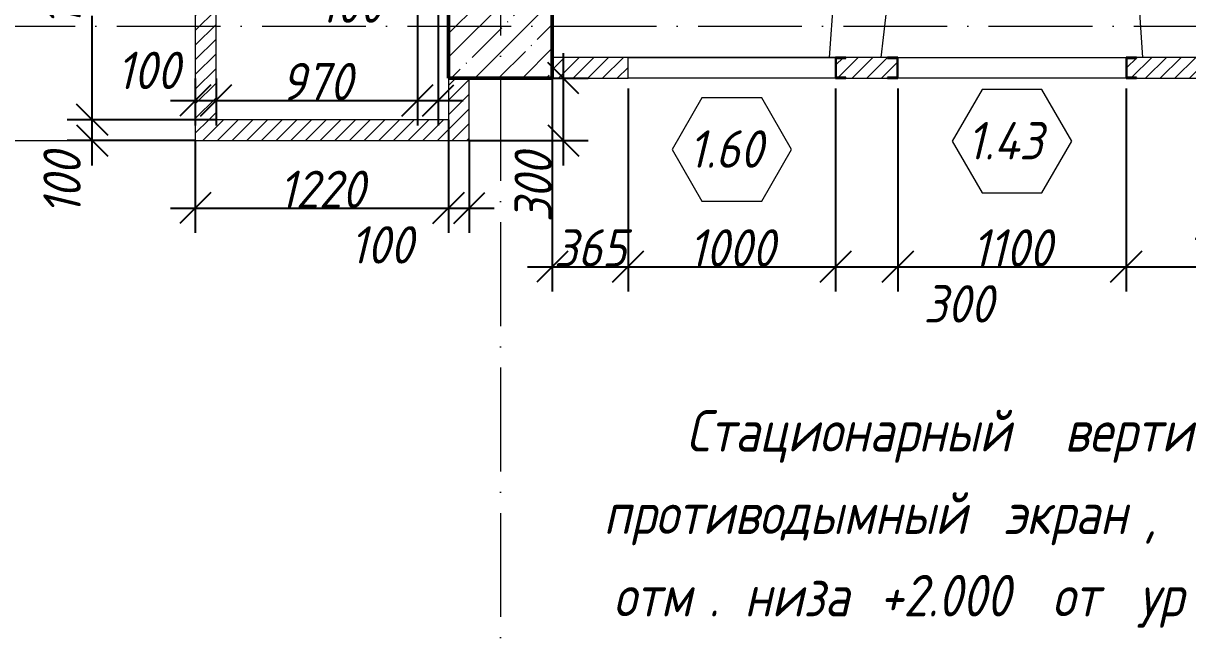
# Model space of a CAD drawing. Header units: millimetres. Extents: x -356862 to 418287, y 0 to 839748.
# Drawn here: x -94149 to -88539, y 593703 to 596662 of the extents above; entities that cross this region are included whole.
import ezdxf

# ---------------------------------------------------------------- set-up
doc = ezdxf.new("R2010")
doc.units = ezdxf.units.MM
doc.linetypes.add('50_200_ШТРИХ_1Т_ш5_п1_п1_', pattern=[700, 500, -100, 0, -100])
for name, color, linetype, lineweight in [('A-____-____-DIMS', 7, 'Continuous', 9), ('A-DOOR-____-IDEN', 7, 'Continuous', 9), ('A-DOOR-____-OTLN', 7, 'Continuous', 9), ('A-FLOR-____-OTLN', 7, 'Continuous', 9), ('A-GENM-____-IDEN', 7, 'Continuous', 9), ('A-GENM-____-MCUT', 7, 'Continuous', 25), ('A-GENM-____-OTLN-1', 7, 'Continuous', 25), ('A-WALL-FNSH-MCUT-1', 7, 'Continuous', 9), ('G-____-____-TEXT', 7, 'Continuous', 9), ('S-COLS-____-MCUT', 7, 'Continuous', 50), ('S-COLS-____-OTLN', 7, 'Continuous', 9), ('S-GRID-____-OTLN-1', 7, '50_200_ШТРИХ_1Т_ш5_п1_п1_', 9)]:
    doc.layers.add(name, color=color, linetype=linetype, lineweight=lineweight)
for name, color, linetype, lineweight, true_color in [('A-DOOR-____-OTLN-1', 7, 'Continuous', 9, 0xffffff), ('A-WALL-____-PATT-4', 9, 'Continuous', 9, 0x808080), ('I-WALL-____-OTLN-2', 7, 'Continuous', 9, 0x000000)]:
    doc.layers.add(name, color=color, linetype=linetype, lineweight=lineweight, true_color=true_color)
doc.styles.add('ISOCPEUR_I_10', font='isocpeui.ttf', dxfattribs={"width": 0.9, "height": 180})
doc.styles.add('ISOCPEUR_I_14', font='isocpeui.ttf', dxfattribs={"width": 0.9, "height": 180})
doc.styles.add('ISOCPEUR_I_2', font='isocpeui.ttf', dxfattribs={"width": 0.85, "height": 2.3})
doc.dimstyles.new('ISO-1_8_0_9К_СРЕДНИЙ_Кладочные_4', dxfattribs={"dimscale": 304.8, "dimtxt": 179.276612, "dimasz": 0.492126, "dimexe": 0.393701, "dimexo": 0, "dimgap": 0, "dimtad": 1, "dimdec": 3, "dimrnd": 0.001, "dimdsep": 46, "dimtxsty": 'ISOCPEUR_I_10', "dimblk1": 'OBLIQUE', "dimblk2": 'OBLIQUE', "dimsah": 1, "dimcen": 0.09, "dimdle": 0.393701, "dimazin": 0, "dimtfac": 1, "dimtdec": 4, "dimtix": 1, "dimtmove": 1, "dimatfit": 3, "dimfxl": 1, "dimtvp": 1, "dimtolj": 1, "dimtzin": 0, "dimarcsym": 2})
doc.dimstyles.new('ISO-1_8_0_9К_СРЕДНИЙ_Кладочные_5', dxfattribs={"dimscale": 304.8, "dimtxt": 179.276612, "dimasz": 0.492126, "dimexe": 0.393701, "dimexo": 0, "dimgap": 0, "dimtad": 1, "dimdec": 3, "dimrnd": 0.001, "dimdsep": 46, "dimtxsty": 'ISOCPEUR_I_10', "dimblk1": 'OBLIQUE', "dimblk2": 'OBLIQUE', "dimsah": 1, "dimcen": 0.09, "dimdle": 0.393701, "dimazin": 0, "dimtfac": 1, "dimtdec": 4, "dimtix": 1, "dimtmove": 2, "dimatfit": 3, "dimfxl": 1, "dimtvp": 1, "dimtolj": 1, "dimtzin": 0, "dimarcsym": 2})
doc.dimstyles.new('ISO-1_8_0_9К_СРЕДНИЙ_Кладочные_6', dxfattribs={"dimscale": 304.8, "dimtxt": 179.276612, "dimasz": 0.492126, "dimexe": 0.393701, "dimexo": 0, "dimgap": 0, "dimtad": 1, "dimdec": 3, "dimrnd": 0.001, "dimdsep": 46, "dimtxsty": 'ISOCPEUR_I_14', "dimblk1": 'OBLIQUE', "dimblk2": 'OBLIQUE', "dimsah": 1, "dimcen": 0.09, "dimdle": 0.393701, "dimazin": 0, "dimtfac": 1, "dimtdec": 4, "dimtix": 1, "dimtmove": 0, "dimatfit": 3, "dimfxl": 1, "dimtvp": 1, "dimtolj": 1, "dimtzin": 0, "dimarcsym": 2})
pattern_1 = [(45, (-175000.736, 544716.51), (-35.35534, 35.35534), [])]

# ---------------------------------------------------------------- blocks, each defined once
blk = doc.blocks.new('BSC_Колонна _Прямоугольная - 500х500-V50-АР1_Кладочный план 1 этажа в осях 1-64_Ю-ЯЯ')
at = {"layer": 'S-COLS-____-OTLN'}
h = blk.add_hatch(dxfattribs=at)
h.set_pattern_fill('FP_50', color=256, style=0, pattern_type=2)
h.set_pattern_definition([(45, (-83150, -51931.04), (-114.04925, 114.04925), []), (45, (-83035.95, -51931.04), (-114.04925, 114.04925), [201.613, -40.323, 3.353, -36.97])])
h.paths.add_polyline_path([(-250, -250), (250, -250), (250, 250), (-250, 250)], flags=0)
at = {"layer": 'S-COLS-____-MCUT'}
for p, q in [((250, 250), (-250, 250)), ((-250, 250), (-250, -250)), ((250, -250), (250, 250)), ((-250, -250), (250, -250))]:
    blk.add_line(p, q, dxfattribs=at)
blk = doc.blocks.new('Проем_Дверь_Прямоугольный - 1000х1500h_проемы без заполнения-27824359-АР1_Кладочный план 1 этажа в осях 1-64_Ю-ЯЯ')
at = {"layer": 'A-DOOR-____-OTLN-1'}
for p, q in [((500, 50), (-500, 50)), ((500, -50), (-500, -50))]:
    blk.add_line(p, q, dxfattribs=at)
blk = doc.blocks.new('154_Фахверк_СКБ_Швеллер - Тип_100_3600-27825154-АР1_Кладочный план 1 этажа в осях 1-64_Ю-ЯЯ')
at = {"layer": 'A-GENM-____-MCUT'}
for p, q in [((175, 50), (125, 50)), ((125, 50), (125, -50)), ((128, 47), (175, 47)), ((128, -47), (128, 47)), ((175, 47), (175, 50)), ((125, -50), (175, -50)), ((175, -47), (128, -47)), ((175, -50), (175, -47))]:
    blk.add_line(p, q, dxfattribs=at)
blk = doc.blocks.new('154_Фахверк_СКБ_Швеллер - Тип_100_3600_1-27826044-АР1_Кладочный план 1 этажа в осях 1-64_Ю-ЯЯ')
at = {"layer": 'A-GENM-____-MCUT'}
for p, q in [((175, 50), (125, 50)), ((125, 50), (125, -50)), ((128, 47), (175, 47)), ((128, -47), (128, 47)), ((175, 47), (175, 50)), ((125, -50), (175, -50)), ((175, -47), (128, -47)), ((175, -50), (175, -47))]:
    blk.add_line(p, q, dxfattribs=at)
blk = doc.blocks.new('Марка проема - марка проема-27336095-АР1_Кладочный план 1 этажа в осях 1-64_Ю-ЯЯ')
at = {"layer": 'A-DOOR-____-IDEN'}
for p, q in [((-1.439, 0.159), (-2.877, -2.333)), ((1.439, 0.159), (-1.439, 0.159)), ((2.877, -2.333), (1.439, 0.159)), ((-2.877, -2.333), (-1.439, -4.825)), ((1.439, -4.825), (2.877, -2.333)), ((-1.439, -4.825), (1.439, -4.825))]:
    blk.add_line(p, q, dxfattribs=at)
blk = doc.blocks.new('_Oblique')
at = {"color": 0, "linetype": 'ByBlock', "lineweight": -2}
blk.add_line((-0.5, -0.5), (0.5, 0.5), dxfattribs=at)
blk = doc.blocks.new('*D12978')
at = {"layer": 'A-____-____-DIMS', "color": 0, "lineweight": -2, "transparency": 16777216}
for p, q in [((-93817.4, 595977.6), (-93817.4, 596317.6)), ((-93220.7, 596197.6), (-93937.4, 596197.6)), ((-93320.7, 596097.6), (-93937.4, 596097.6))]:
    blk.add_line(p, q, dxfattribs=at)
at = {"layer": 'Defpoints', "color": 0, "transparency": 16777216}
for p in [(-93817.4, 596197.6), (-93220.7, 596197.6), (-93320.7, 596097.6)]:
    blk.add_point(p, dxfattribs=at)
at = {"layer": 'A-____-____-DIMS', "color": 0, "lineweight": -2, "transparency": 16777216, "xscale": 150, "yscale": 150, "zscale": 150}
for p, rotation in [((-93817.4, 596197.6), 90), ((-93817.4, 596097.6), 270)]:
    blk.add_blockref('_Oblique', p, dxfattribs=dict(at, rotation=rotation))
at = {"layer": 'A-____-____-DIMS', "color": 0, "transparency": 16777216, "insert": (-94052.6, 595738.3), "char_height": 180, "width": 368.207, "attachment_point": 1, "rotation": 90, "line_spacing_factor": 1.149209, "style": 'ISOCPEUR_I_10'}
blk.add_mtext('\\A1;100', dxfattribs=at)
blk = doc.blocks.new('*D12979')
at = {"layer": 'A-____-____-DIMS', "color": 0, "lineweight": -2, "transparency": 16777216}
for p, q in [((-93817.4, 597417.6), (-93817.4, 597061.9)), ((-93220.7, 597297.6), (-93937.4, 597297.6)), ((-93817.4, 596077.6), (-93817.4, 596697.5)), ((-93220.7, 596197.6), (-93937.4, 596197.6))]:
    blk.add_line(p, q, dxfattribs=at)
at = {"layer": 'Defpoints', "color": 0, "transparency": 16777216}
for p in [(-93817.4, 597297.6), (-93220.7, 597297.6), (-93220.7, 596197.6)]:
    blk.add_point(p, dxfattribs=at)
at = {"layer": 'A-____-____-DIMS', "color": 0, "lineweight": -2, "transparency": 16777216, "xscale": 150, "yscale": 150, "zscale": 150}
for p, rotation in [((-93817.4, 597297.6), 90), ((-93817.4, 596197.6), 270)]:
    blk.add_blockref('_Oblique', p, dxfattribs=dict(at, rotation=rotation))
at = {"layer": 'A-____-____-DIMS', "color": 0, "transparency": 16777216, "insert": (-94052.6, 596648), "char_height": 180, "width": 463.361, "attachment_point": 1, "rotation": 90, "line_spacing_factor": 1.149209, "style": 'ISOCPEUR_I_10'}
blk.add_mtext('\\A1;1100', dxfattribs=at)
blk = doc.blocks.new('*D12982')
at = {"layer": 'A-____-____-DIMS', "color": 0, "lineweight": -2, "transparency": 16777216}
for p, q in [((-93320.7, 596395.9), (-93320.7, 596169.8)), ((-93220.7, 596395.9), (-93220.7, 596169.8)), ((-93440.7, 596289.8), (-93100.7, 596289.8))]:
    blk.add_line(p, q, dxfattribs=at)
at = {"layer": 'Defpoints', "color": 0, "transparency": 16777216}
for p in [(-93320.7, 596395.9), (-93220.7, 596395.9), (-93220.7, 596289.8)]:
    blk.add_point(p, dxfattribs=at)
at = {"layer": 'A-____-____-DIMS', "color": 0, "lineweight": -2, "transparency": 16777216, "xscale": 150, "yscale": 150, "zscale": 150, "rotation": 180}
blk.add_blockref('_Oblique', (-93320.7, 596289.8), dxfattribs=at)
at = {"layer": 'A-____-____-DIMS', "color": 0, "lineweight": -2, "transparency": 16777216, "xscale": 150, "yscale": 150, "zscale": 150}
blk.add_blockref('_Oblique', (-93220.7, 596289.8), dxfattribs=at)
at = {"layer": 'A-____-____-DIMS', "color": 0, "transparency": 16777216, "insert": (-93698.7, 596525), "char_height": 180, "width": 368.207, "attachment_point": 1, "line_spacing_factor": 1.149209, "style": 'ISOCPEUR_I_10'}
blk.add_mtext('\\A1;100', dxfattribs=at)
blk = doc.blocks.new('*D12983')
at = {"layer": 'A-____-____-DIMS', "color": 0, "lineweight": -2, "transparency": 16777216}
for p, q in [((-92250.7, 596797.6), (-92250.7, 596169.8)), ((-93220.7, 596395.9), (-93220.7, 596169.8)), ((-93340.7, 596289.8), (-92130.7, 596289.8))]:
    blk.add_line(p, q, dxfattribs=at)
at = {"layer": 'Defpoints', "color": 0, "transparency": 16777216}
for p in [(-92250.7, 596797.6), (-93220.7, 596395.9), (-92250.7, 596289.8)]:
    blk.add_point(p, dxfattribs=at)
at = {"layer": 'A-____-____-DIMS', "color": 0, "lineweight": -2, "transparency": 16777216, "xscale": 150, "yscale": 150, "zscale": 150, "rotation": 180}
blk.add_blockref('_Oblique', (-93220.7, 596289.8), dxfattribs=at)
at = {"layer": 'A-____-____-DIMS', "color": 0, "lineweight": -2, "transparency": 16777216, "xscale": 150, "yscale": 150, "zscale": 150}
blk.add_blockref('_Oblique', (-92250.7, 596289.8), dxfattribs=at)
at = {"layer": 'A-____-____-DIMS', "color": 0, "transparency": 16777216, "insert": (-92735.7, 596381), "char_height": 180, "width": 409.578, "attachment_point": 5, "style": 'ISOCPEUR_I_14'}
blk.add_mtext('\\A1;970', dxfattribs=at)
blk = doc.blocks.new('*D12984')
at = {"layer": 'A-____-____-DIMS', "color": 0, "lineweight": -2, "transparency": 16777216}
for p, q in [((-92150.7, 596897.6), (-92150.7, 596169.8)), ((-92250.7, 596797.6), (-92250.7, 596169.8)), ((-92370.7, 596289.8), (-92030.7, 596289.8))]:
    blk.add_line(p, q, dxfattribs=at)
at = {"layer": 'Defpoints', "color": 0, "transparency": 16777216}
for p in [(-92150.7, 596897.6), (-92250.7, 596797.6), (-92150.7, 596289.8)]:
    blk.add_point(p, dxfattribs=at)
at = {"layer": 'A-____-____-DIMS', "color": 0, "lineweight": -2, "transparency": 16777216, "xscale": 150, "yscale": 150, "zscale": 150, "rotation": 180}
blk.add_blockref('_Oblique', (-92250.7, 596289.8), dxfattribs=at)
at = {"layer": 'A-____-____-DIMS', "color": 0, "lineweight": -2, "transparency": 16777216, "xscale": 150, "yscale": 150, "zscale": 150}
blk.add_blockref('_Oblique', (-92150.7, 596289.8), dxfattribs=at)
at = {"layer": 'A-____-____-DIMS', "color": 0, "transparency": 16777216, "insert": (-92723, 596844.5), "char_height": 180, "width": 368.207, "attachment_point": 1, "line_spacing_factor": 1.149209, "style": 'ISOCPEUR_I_10'}
blk.add_mtext('\\A1;100', dxfattribs=at)
blk = doc.blocks.new('*D12985')
at = {"layer": 'A-____-____-DIMS', "color": 0, "lineweight": -2, "transparency": 16777216}
for p, q in [((-92100.7, 596197.6), (-92100.7, 595652.2)), ((-93320.7, 596097.6), (-93320.7, 595652.2)), ((-93440.7, 595772.2), (-91980.7, 595772.2))]:
    blk.add_line(p, q, dxfattribs=at)
at = {"layer": 'Defpoints', "color": 0, "transparency": 16777216}
for p in [(-92100.7, 596197.6), (-93320.7, 596097.6), (-92100.7, 595772.2)]:
    blk.add_point(p, dxfattribs=at)
at = {"layer": 'A-____-____-DIMS', "color": 0, "lineweight": -2, "transparency": 16777216, "xscale": 150, "yscale": 150, "zscale": 150, "rotation": 180}
blk.add_blockref('_Oblique', (-93320.7, 595772.2), dxfattribs=at)
at = {"layer": 'A-____-____-DIMS', "color": 0, "lineweight": -2, "transparency": 16777216, "xscale": 150, "yscale": 150, "zscale": 150}
blk.add_blockref('_Oblique', (-92100.7, 595772.2), dxfattribs=at)
at = {"layer": 'A-____-____-DIMS', "color": 0, "transparency": 16777216, "insert": (-92710.7, 595862.2), "char_height": 180, "width": 504.733, "attachment_point": 5, "style": 'ISOCPEUR_I_14'}
blk.add_mtext('\\A1;1220', dxfattribs=at)
blk = doc.blocks.new('*D12986')
at = {"layer": 'A-____-____-DIMS', "color": 0, "lineweight": -2, "transparency": 16777216}
for p, q in [((-92100.7, 596197.6), (-92100.7, 595652.2)), ((-92000.7, 596097.6), (-92000.7, 595652.2)), ((-92220.7, 595772.2), (-91880.7, 595772.2))]:
    blk.add_line(p, q, dxfattribs=at)
at = {"layer": 'Defpoints', "color": 0, "transparency": 16777216}
for p in [(-92100.7, 596197.6), (-92000.7, 596097.6), (-92000.7, 595772.2)]:
    blk.add_point(p, dxfattribs=at)
at = {"layer": 'A-____-____-DIMS', "color": 0, "lineweight": -2, "transparency": 16777216, "xscale": 150, "yscale": 150, "zscale": 150, "rotation": 180}
blk.add_blockref('_Oblique', (-92100.7, 595772.2), dxfattribs=at)
at = {"layer": 'A-____-____-DIMS', "color": 0, "lineweight": -2, "transparency": 16777216, "xscale": 150, "yscale": 150, "zscale": 150}
blk.add_blockref('_Oblique', (-92000.7, 595772.2), dxfattribs=at)
at = {"layer": 'A-____-____-DIMS', "color": 0, "transparency": 16777216, "insert": (-92574.9, 595684.9), "char_height": 180, "width": 368.207, "attachment_point": 1, "line_spacing_factor": 1.149209, "style": 'ISOCPEUR_I_10'}
blk.add_mtext('\\A1;100', dxfattribs=at)
blk = doc.blocks.new('*D12987')
at = {"layer": 'A-____-____-DIMS', "color": 0, "lineweight": -2, "transparency": 16777216}
for p, q in [((-91547.8, 596517.6), (-91547.8, 595977.6)), ((-92000.7, 596397.6), (-91427.8, 596397.6)), ((-92000.7, 596097.6), (-91427.8, 596097.6))]:
    blk.add_line(p, q, dxfattribs=at)
at = {"layer": 'Defpoints', "color": 0, "transparency": 16777216}
for p in [(-92000.7, 596397.6), (-92000.7, 596097.6), (-91547.8, 596097.6)]:
    blk.add_point(p, dxfattribs=at)
at = {"layer": 'A-____-____-DIMS', "color": 0, "lineweight": -2, "transparency": 16777216, "xscale": 150, "yscale": 150, "zscale": 150}
for p, rotation in [((-91547.8, 596397.6), 90), ((-91547.8, 596097.6), 270)]:
    blk.add_blockref('_Oblique', p, dxfattribs=dict(at, rotation=rotation))
at = {"layer": 'A-____-____-DIMS', "color": 0, "transparency": 16777216, "insert": (-91782.9, 595703.3), "char_height": 180, "width": 409.578, "attachment_point": 1, "rotation": 90, "line_spacing_factor": 1.149209, "style": 'ISOCPEUR_I_10'}
blk.add_mtext('\\A1;300', dxfattribs=at)
blk = doc.blocks.new('*D12989')
at = {"layer": 'A-____-____-DIMS', "color": 0, "lineweight": -2, "transparency": 16777216}
for p, q in [((-91600.7, 596397.6), (-91600.7, 595369.8)), ((-91235.7, 596347.6), (-91235.7, 595369.8)), ((-91720.7, 595489.8), (-91115.7, 595489.8))]:
    blk.add_line(p, q, dxfattribs=at)
at = {"layer": 'Defpoints', "color": 0, "transparency": 16777216}
for p in [(-91600.7, 596397.6), (-91235.7, 596347.6), (-91235.7, 595489.8)]:
    blk.add_point(p, dxfattribs=at)
at = {"layer": 'A-____-____-DIMS', "color": 0, "lineweight": -2, "transparency": 16777216, "xscale": 150, "yscale": 150, "zscale": 150, "rotation": 180}
blk.add_blockref('_Oblique', (-91600.7, 595489.8), dxfattribs=at)
at = {"layer": 'A-____-____-DIMS', "color": 0, "lineweight": -2, "transparency": 16777216, "xscale": 150, "yscale": 150, "zscale": 150}
blk.add_blockref('_Oblique', (-91235.7, 595489.8), dxfattribs=at)
at = {"layer": 'A-____-____-DIMS', "color": 0, "transparency": 16777216, "insert": (-91418.2, 595579.8), "char_height": 180, "width": 409.578, "attachment_point": 5, "style": 'ISOCPEUR_I_14'}
blk.add_mtext('\\A1;365', dxfattribs=at)
blk = doc.blocks.new('*D12990')
at = {"layer": 'A-____-____-DIMS', "color": 0, "lineweight": -2, "transparency": 16777216}
for p, q in [((-91235.7, 596347.6), (-91235.7, 595369.8)), ((-90235.7, 596347.6), (-90235.7, 595369.8)), ((-91355.7, 595489.8), (-90115.7, 595489.8))]:
    blk.add_line(p, q, dxfattribs=at)
at = {"layer": 'Defpoints', "color": 0, "transparency": 16777216}
for p in [(-91235.7, 596347.6), (-90235.7, 596347.6), (-90235.7, 595489.8)]:
    blk.add_point(p, dxfattribs=at)
at = {"layer": 'A-____-____-DIMS', "color": 0, "lineweight": -2, "transparency": 16777216, "xscale": 150, "yscale": 150, "zscale": 150, "rotation": 180}
blk.add_blockref('_Oblique', (-91235.7, 595489.8), dxfattribs=at)
at = {"layer": 'A-____-____-DIMS', "color": 0, "lineweight": -2, "transparency": 16777216, "xscale": 150, "yscale": 150, "zscale": 150}
blk.add_blockref('_Oblique', (-90235.7, 595489.8), dxfattribs=at)
at = {"layer": 'A-____-____-DIMS', "color": 0, "transparency": 16777216, "insert": (-90735.7, 595579.8), "char_height": 180, "width": 504.733, "attachment_point": 5, "style": 'ISOCPEUR_I_14'}
blk.add_mtext('\\A1;1000', dxfattribs=at)
blk = doc.blocks.new('*D12991')
at = {"layer": 'A-____-____-DIMS', "color": 0, "lineweight": -2, "transparency": 16777216}
for p, q in [((-90235.7, 596347.6), (-90235.7, 595369.8)), ((-89935.7, 596347.6), (-89935.7, 595369.8)), ((-90355.7, 595489.8), (-89815.7, 595489.8))]:
    blk.add_line(p, q, dxfattribs=at)
at = {"layer": 'Defpoints', "color": 0, "transparency": 16777216}
for p in [(-90235.7, 596347.6), (-89935.7, 596347.6), (-89935.7, 595489.8)]:
    blk.add_point(p, dxfattribs=at)
at = {"layer": 'A-____-____-DIMS', "color": 0, "lineweight": -2, "transparency": 16777216, "xscale": 150, "yscale": 150, "zscale": 150, "rotation": 180}
blk.add_blockref('_Oblique', (-90235.7, 595489.8), dxfattribs=at)
at = {"layer": 'A-____-____-DIMS', "color": 0, "lineweight": -2, "transparency": 16777216, "xscale": 150, "yscale": 150, "zscale": 150}
blk.add_blockref('_Oblique', (-89935.7, 595489.8), dxfattribs=at)
at = {"layer": 'A-____-____-DIMS', "color": 0, "transparency": 16777216, "insert": (-89811.8, 595400.8), "char_height": 180, "width": 409.578, "attachment_point": 1, "line_spacing_factor": 1.149209, "style": 'ISOCPEUR_I_10'}
blk.add_mtext('\\A1;300', dxfattribs=at)
blk = doc.blocks.new('*D12992')
at = {"layer": 'A-____-____-DIMS', "color": 0, "lineweight": -2, "transparency": 16777216}
for p, q in [((-89935.7, 596347.6), (-89935.7, 595369.8)), ((-88835.7, 596347.6), (-88835.7, 595369.8)), ((-90055.7, 595489.8), (-88715.7, 595489.8))]:
    blk.add_line(p, q, dxfattribs=at)
at = {"layer": 'Defpoints', "color": 0, "transparency": 16777216}
for p in [(-89935.7, 596347.6), (-88835.7, 596347.6), (-88835.7, 595489.8)]:
    blk.add_point(p, dxfattribs=at)
at = {"layer": 'A-____-____-DIMS', "color": 0, "lineweight": -2, "transparency": 16777216, "xscale": 150, "yscale": 150, "zscale": 150, "rotation": 180}
blk.add_blockref('_Oblique', (-89935.7, 595489.8), dxfattribs=at)
at = {"layer": 'A-____-____-DIMS', "color": 0, "lineweight": -2, "transparency": 16777216, "xscale": 150, "yscale": 150, "zscale": 150}
blk.add_blockref('_Oblique', (-88835.7, 595489.8), dxfattribs=at)
at = {"layer": 'A-____-____-DIMS', "color": 0, "transparency": 16777216, "insert": (-89385.7, 595579.8), "char_height": 180, "width": 463.361, "attachment_point": 5, "style": 'ISOCPEUR_I_14'}
blk.add_mtext('\\A1;1100', dxfattribs=at)
blk = doc.blocks.new('*D12993')
at = {"layer": 'A-____-____-DIMS', "color": 0, "lineweight": -2, "transparency": 16777216}
for p, q in [((-87835.7, 596497.6), (-87835.7, 595369.8)), ((-88835.7, 596347.6), (-88835.7, 595369.8)), ((-88955.7, 595489.8), (-87715.7, 595489.8))]:
    blk.add_line(p, q, dxfattribs=at)
at = {"layer": 'Defpoints', "color": 0, "transparency": 16777216}
for p in [(-87835.7, 596497.6), (-88835.7, 596347.6), (-87835.7, 595489.8)]:
    blk.add_point(p, dxfattribs=at)
at = {"layer": 'A-____-____-DIMS', "color": 0, "lineweight": -2, "transparency": 16777216, "xscale": 150, "yscale": 150, "zscale": 150, "rotation": 180}
blk.add_blockref('_Oblique', (-88835.7, 595489.8), dxfattribs=at)
at = {"layer": 'A-____-____-DIMS', "color": 0, "lineweight": -2, "transparency": 16777216, "xscale": 150, "yscale": 150, "zscale": 150}
blk.add_blockref('_Oblique', (-87835.7, 595489.8), dxfattribs=at)
at = {"layer": 'A-____-____-DIMS', "color": 0, "transparency": 16777216, "insert": (-88335.7, 595579.8), "char_height": 180, "width": 504.733, "attachment_point": 5, "style": 'ISOCPEUR_I_14'}
blk.add_mtext('\\A1;1000', dxfattribs=at)

msp = doc.modelspace()

# ---------------------------------------------------------------- hatches: boundary and pattern name
at = {"layer": 'A-WALL-____-PATT-4'}
h = msp.add_hatch(dxfattribs=at)
h.set_pattern_fill('FP_5', color=256, style=0, pattern_type=2)
h.set_pattern_definition(pattern_1)
h.paths.add_polyline_path([(-93320.7357, 596197.5526), (-93220.7357, 596197.5526), (-93220.7357, 597397.5526), (-93320.7357, 597397.5526), (-93320.7357, 597098.0139)], flags=0)
h = msp.add_hatch(dxfattribs=at)
h.set_pattern_fill('FP_5', color=256, style=0, pattern_type=2)
h.set_pattern_definition(pattern_1)
h.paths.add_polyline_path([(-91600.7357, 596397.5526), (-91235.7357, 596397.5526), (-91235.7357, 596497.5526), (-91600.7357, 596497.5526)], flags=0)
h.paths.add_polyline_path([(-87735.7357, 596397.5526), (-87735.7357, 596497.5526), (-88785.7357, 596497.5526), (-88785.7357, 596494.5526), (-88832.7357, 596494.5526), (-88832.7357, 596400.5526), (-88785.7357, 596400.5526), (-88785.7357, 596397.5526), (-88409.5288, 596397.5526)], flags=0)
h.paths.add_polyline_path([(-90185.7357, 596397.5526), (-89985.7357, 596397.5526), (-89985.7357, 596400.5526), (-89938.7357, 596400.5526), (-89938.7357, 596494.5526), (-89985.7357, 596494.5526), (-89985.7357, 596497.5526), (-90185.7357, 596497.5526), (-90185.7357, 596494.5526), (-90232.7357, 596494.5526), (-90232.7357, 596400.5526), (-90185.7357, 596400.5526)], flags=0)
h = msp.add_hatch(dxfattribs=at)
h.set_pattern_fill('FP_5', color=256, style=0, pattern_type=2)
h.set_pattern_definition(pattern_1)
h.paths.add_polyline_path([(-92000.7357, 596097.5526), (-92000.7357, 596397.5526), (-92100.7357, 596397.5526), (-92100.7357, 596097.5526)], flags=0)
h = msp.add_hatch(dxfattribs=at)
h.set_pattern_fill('FP_5', color=256, style=0, pattern_type=2)
h.set_pattern_definition(pattern_1)
h.paths.add_polyline_path([(-93320.7357, 596097.5526), (-92100.7357, 596097.5526), (-92100.7357, 596197.5526), (-93320.7357, 596197.5526)], flags=0)

# ---------------------------------------------------------------- linework, layer by layer
at = {"layer": 'A-FLOR-____-OTLN'}
for p, q in [((-88835.7357, 596397.5526), (-89935.7357, 596397.5526)), ((-96400.7357, 596097.5526), (-93320.7357, 596097.5526))]:
    msp.add_line(p, q, dxfattribs=at)
at = {"layer": 'A-GENM-____-IDEN'}
for p, q in [((-90265.7357, 596497.5526), (-90177.4024, 597724.2557)), ((-88755.7357, 596497.5526), (-88810.7357, 597347.5526)), ((-90015.7357, 596497.5526), (-89960.7357, 596971.0505))]:
    msp.add_line(p, q, dxfattribs=at)
at = {"layer": 'A-WALL-FNSH-MCUT-1'}
for p, q in [((-93320.7357, 597397.5526), (-93320.7357, 596097.5526)), ((-93220.7357, 596197.5526), (-93220.7357, 597297.5526)), ((-91235.7357, 596497.5526), (-91600.7357, 596497.5526)), ((-91235.7357, 596397.5526), (-91235.7357, 596497.5526)), ((-89985.7357, 596497.5526), (-90185.7357, 596497.5526)), ((-87835.7357, 596497.5526), (-88785.7357, 596497.5526)), ((-92100.7357, 596397.5526), (-92100.7357, 596197.5526)), ((-92000.7357, 596097.5526), (-92000.7357, 596397.5526)), ((-91600.7357, 596397.5526), (-91235.7357, 596397.5526)), ((-90185.7357, 596397.5526), (-89985.7357, 596397.5526)), ((-88785.7357, 596397.5526), (-87735.7357, 596397.5526)), ((-92100.7357, 596197.5526), (-93220.7357, 596197.5526)), ((-93320.7357, 596097.5526), (-92000.7357, 596097.5526))]:
    msp.add_line(p, q, dxfattribs=at)
at = {"layer": 'I-WALL-____-OTLN-2'}
for p, q in [((-91235.7357, 596497.5526), (-90235.7357, 596497.5526)), ((-89935.7357, 596497.5526), (-88835.7357, 596497.5526)), ((-90235.7357, 596397.5526), (-91235.7357, 596397.5526)), ((-88835.7357, 596397.5526), (-89935.7357, 596397.5526))]:
    msp.add_line(p, q, dxfattribs=at)
at = {"layer": 'S-GRID-____-OTLN-1'}
for p, q in [((-91850.7357, 635609.362), (-91850.7357, 584985.5274)), ((-105600.7357, 596647.5526), (-70926.3291, 596647.5526))]:
    msp.add_line(p, q, dxfattribs=at)

# ---------------------------------------------------------------- block references
at = {"layer": 'A-DOOR-____-IDEN', "xscale": 99.99999999999993, "yscale": 99.99999999999993, "zscale": 99.99999999999993}
for p in [(-89385.7357, 596327.5526), (-90735.7357, 596287.5526)]:
    msp.add_blockref('Марка проема - марка проема-27336095-АР1_Кладочный план 1 этажа в осях 1-64_Ю-ЯЯ', p, dxfattribs=at)
at = {"layer": 'A-DOOR-____-OTLN'}
msp.add_blockref('Проем_Дверь_Прямоугольный - 1000х1500h_проемы без заполнения-27824359-АР1_Кладочный план 1 этажа в осях 1-64_Ю-ЯЯ', (-90735.7357, 596447.5526), dxfattribs=at)
at = {"layer": 'A-GENM-____-OTLN-1'}
for name, p in [('154_Фахверк_СКБ_Швеллер - Тип_100_3600_1-27826044-АР1_Кладочный план 1 этажа в осях 1-64_Ю-ЯЯ', (-90360.7357, 596447.5526)), ('154_Фахверк_СКБ_Швеллер - Тип_100_3600-27825154-АР1_Кладочный план 1 этажа в осях 1-64_Ю-ЯЯ', (-88960.7357, 596447.5526))]:
    msp.add_blockref(name, p, dxfattribs=at)
at = {"layer": 'A-GENM-____-OTLN-1', "rotation": 180}
msp.add_blockref('154_Фахверк_СКБ_Швеллер - Тип_100_3600-27825154-АР1_Кладочный план 1 этажа в осях 1-64_Ю-ЯЯ', (-89810.7357, 596447.5526), dxfattribs=at)
at = {"layer": 'S-COLS-____-OTLN'}
msp.add_blockref('BSC_Колонна _Прямоугольная - 500х500-V50-АР1_Кладочный план 1 этажа в осях 1-64_Ю-ЯЯ', (-91850.7357, 596647.5526), dxfattribs=at)

# ---------------------------------------------------------------- texts
at = {"layer": 'A-DOOR-____-IDEN', "char_height": 180, "attachment_point": 1, "style": 'ISOCPEUR_I_14'}
for s, insert, width in [('1.43', (-89601.9248, 596186.3721), 476.202375), ('1.60', (-90943.3748, 596146.3721), 454.556812)]:
    msp.add_mtext(s, dxfattribs=dict(at, insert=insert, width=width))
at = {"layer": 'G-____-____-TEXT', "char_height": 200, "attachment_point": 1, "style": 'ISOCPEUR_I_2'}
for s, insert, width in [('Стационарный', (-90954.9107, 594799.4888), 2070.758813), ('вертикальный', (-89133.2545, 594799.4888), 2013.037313), ('противодымный', (-91353.7701, 594402.6138), 2200.632187), ('экран', (-89424.9576, 594402.6138), 822.531375), (', ', (-88746.3013, 594402.6138), 216.455625), (' +2.000 ', (-90133.3795, 594005.7388), 1139.999625), ('отм', (-91306.1451, 594005.7388), 555.569438), ('низа', (-90675.1138, 594005.7388), 656.582063), ('от', (-89192.7857, 594005.7388), 367.974563), ('ур', (-88776.067, 594005.7388), 317.46825), ('. ', (-90847.7545, 594005.7388), 209.240437)]:
    msp.add_mtext(s, dxfattribs=dict(at, insert=insert, width=width))

# ---------------------------------------------------------------- dimensions: what is measured, and where the dimension line sits
at = {"layer": 'A-____-____-DIMS'}
for base, p1, p2, dimstyle, override, picture, middle in [((-93817.398, 597297.5526), (-93220.7357, 596197.5526), (-93220.7357, 597297.5526), 'ISO-1_8_0_9К_СРЕДНИЙ_Кладочные_4', {"dimpost": '<>', "dimfxl": 1100}, '*D12979', (-93932.56, 596879.7301)), ((-91547.7752, 596097.5526), (-92000.7357, 596397.5526), (-92000.7357, 596097.5526), 'ISO-1_8_0_9К_СРЕДНИЙ_Кладочные_5', {"dimpost": '<>', "dimfxl": 300}, '*D12987', (-91662.9373, 595908.1222)), ((-93817.398, 596197.5526), (-93320.7357, 596097.5526), (-93220.7357, 596197.5526), 'ISO-1_8_0_9К_СРЕДНИЙ_Кладочные_5', {"dimpost": '<>', "dimfxl": 141.421356}, '*D12978', (-93932.56, 595922.4061))]:
    dim = msp.add_linear_dim(base=base, p1=p1, p2=p2, angle=90, dimstyle=dimstyle, override=override, dxfattribs=at)
    dim.commit()
    dim.dimension.update_dxf_attribs({"geometry": picture, "text_midpoint": middle, "dimtype": 160, "text_rotation": 90})
for base, p1, p2, override, picture, middle in [((-92150.7357, 596289.8397), (-92250.7357, 596797.5526), (-92150.7357, 596897.5526), {"dimpost": '<>', "dimfxl": 141.421356}, '*D12984', (-92538.9205, 596724.5057)), ((-93220.7357, 596289.8397), (-93320.7357, 596395.9057), (-93220.7357, 596395.9057), {"dimpost": '<>', "dimfxl": 100}, '*D12982', (-93514.6261, 596405.0017)), ((-89935.7357, 595489.8397), (-90235.7357, 596347.5526), (-89935.7357, 596347.5526), {"dimpost": '<>', "dimfxl": 300}, '*D12991', (-89607.059, 595280.8419)), ((-92000.7357, 595772.1969), (-92100.7357, 596197.5526), (-92000.7357, 596097.5526), {"dimpost": '<>', "dimfxl": 141.421356}, '*D12986', (-92390.7486, 595564.8959))]:
    dim = msp.add_linear_dim(base=base, p1=p1, p2=p2, dimstyle='ISO-1_8_0_9К_СРЕДНИЙ_Кладочные_5', override=override, dxfattribs=at)
    dim.commit()
    dim.dimension.update_dxf_attribs({"geometry": picture, "text_midpoint": middle, "dimtype": 160})
for base, p1, p2, override, picture, middle in [((-92250.7357, 596289.8397), (-93220.7357, 596395.9057), (-92250.7357, 596797.5526), {"dimpost": '<>', "dimfxl": 1049.866768}, '*D12983', (-92735.7357, 596380.9988)), ((-87835.7357, 595489.8397), (-88835.7357, 596347.5526), (-87835.7357, 596497.5526), {"dimpost": '<>', "dimfxl": 1011.187421}, '*D12993', (-88335.7357, 595579.8397)), ((-91235.7357, 595489.8397), (-91600.7357, 596397.5526), (-91235.7357, 596347.5526), {"dimpost": '<>', "dimfxl": 368.40874}, '*D12989', (-91418.2357, 595579.8397)), ((-90235.7357, 595489.8397), (-91235.7357, 596347.5526), (-90235.7357, 596347.5526), {"dimpost": '<>', "dimfxl": 1000}, '*D12990', (-90735.7357, 595579.8397)), ((-88835.7357, 595489.8397), (-89935.7357, 596347.5526), (-88835.7357, 596347.5526), {"dimpost": '<>', "dimfxl": 1100}, '*D12992', (-89385.7357, 595579.8397)), ((-92100.7357, 595772.1969), (-93320.7357, 596097.5526), (-92100.7357, 596197.5526), {"dimpost": '<>', "dimfxl": 1224.0915}, '*D12985', (-92710.7357, 595862.1969))]:
    dim = msp.add_linear_dim(base=base, p1=p1, p2=p2, dimstyle='ISO-1_8_0_9К_СРЕДНИЙ_Кладочные_6', override=override, dxfattribs=at)
    dim.commit()
    dim.dimension.update_dxf_attribs({"geometry": picture, "text_midpoint": middle})

doc.saveas('drawing.dxf')
